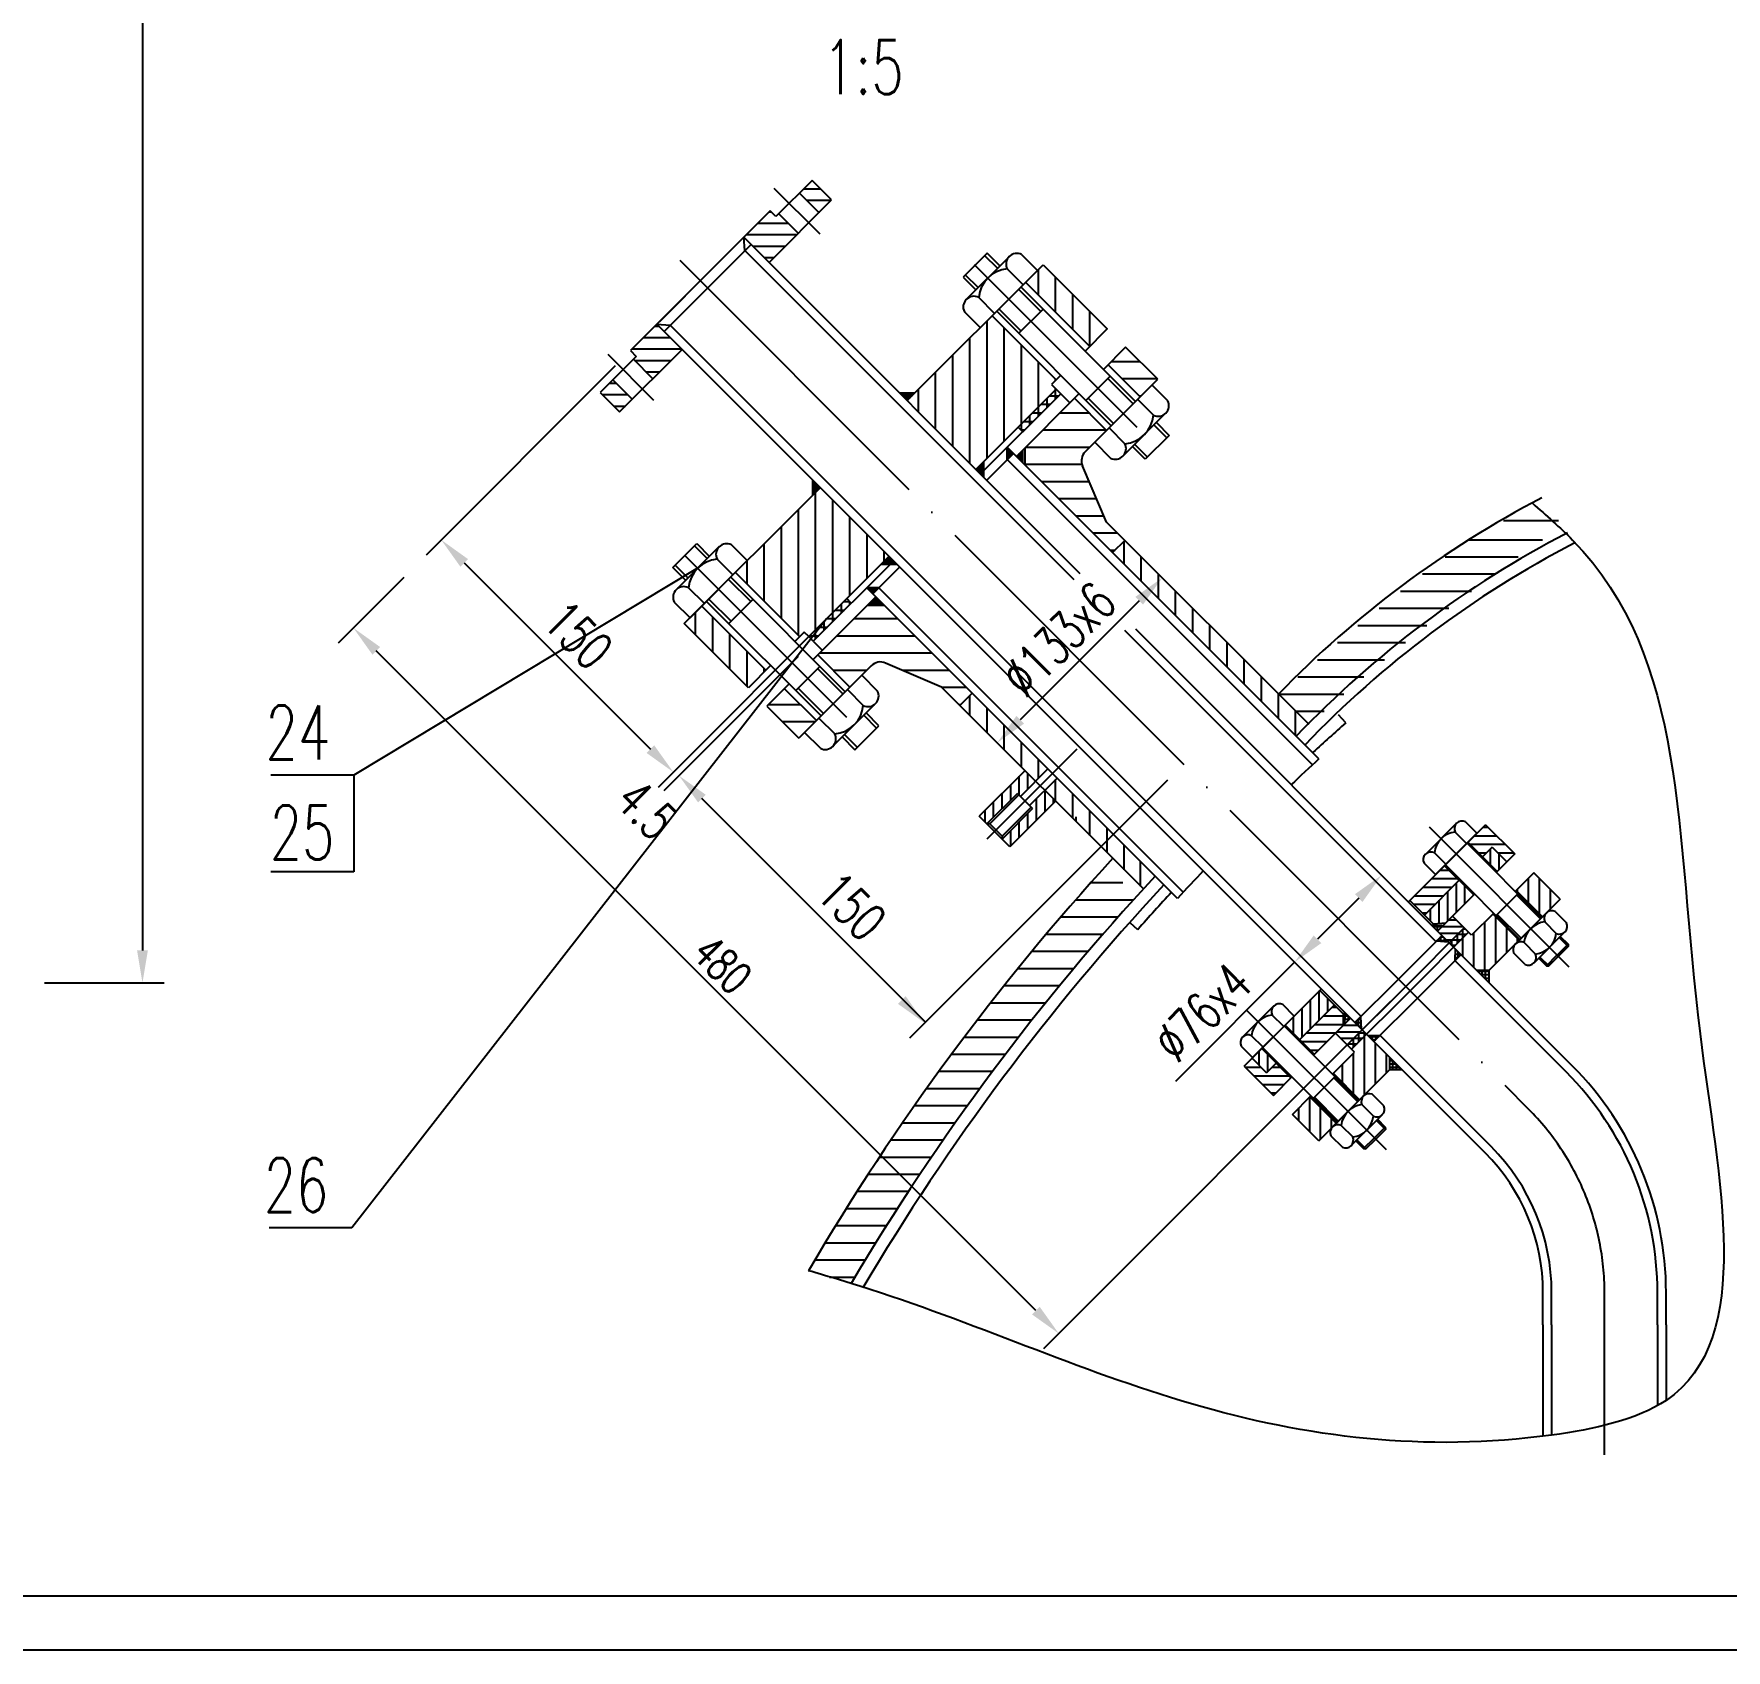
# Model space of a CAD drawing. Extents: x -54047 to 31317, y -2 to 11950.
# Drawn here: x -50239 to -47104, y 70 to 3063 of the extents above; entities that cross this region are included whole.
import ezdxf

# ---------------------------------------------------------------- set-up
doc = ezdxf.new("R2010")
doc.units = 0
doc.header["$LTSCALE"] = 20
doc.linetypes.add('DASHDOT-M', pattern=[36, 30, -3, 0, -3])
doc.layers.get('0').update_dxf_attribs({"linetype": 'CONTINUOUS'})
doc.styles.add('BIAOZHU', font='ROMANS.shx', dxfattribs={"width": 0.7, "bigfont": 'HLFSD.shx'})
doc.styles.add('HZ', font='ROMANS.shx', dxfattribs={"width": 0.7, "height": 60, "bigfont": 'HLFSD.shx'})
doc.styles.add('ROMANS', font='ROMANS', dxfattribs={"width": 0.7, "height": 60})
pattern_1 = [(90, (-75305.7497, -5105.299), (-6.3499841, 1e-15), []), (180, (-75305.7497, -5105.299), (-1e-15, -6.3499841), [])]
pattern_2 = [(90, (-33705.986, -20385.655), (-10.135588, 3e-15), []), (180, (-33705.986, -20385.655), (-3e-15, -10.135588), [])]
pattern_3 = [(0, (-72415.643, -1351.775), (7e-15, 21.166614), [])]

msp = doc.modelspace()

# ---------------------------------------------------------------- hatches: boundary and pattern name
at = {"linetype": 'Continuous'}
h = msp.add_hatch(dxfattribs=at)
h.set_pattern_fill('ANSI31', scale=6.66665, angle=315, style=0)
h.set_pattern_definition(pattern_3)
h.paths.add_polyline_path([(-48876.9, 2639.6), (-48822.8, 2693.7), (-48858.8, 2729.8), (-48864.1, 2724.5), (-48874.6, 2735), (-48923.4, 2686.2)])
h.paths.add_polyline_path([(-48784.6, 2731.9), (-48761.2, 2755.3), (-48797.3, 2791.3), (-48820.6, 2768)])
h = msp.add_hatch(dxfattribs=at)
h.set_pattern_fill('ANSI31', scale=9.999975, angle=45, style=0)
h.set_pattern_definition([(90, (-74889.06, -4115.917), (-31.74992, 5e-15), [])])
h.paths.add_polyline_path([(-48369.2, 2635.4), (-48401.7, 2602.9), (-48282.9, 2484.1), (-48250.4, 2516.6)])
h.paths.add_polyline_path([(-48345.2, 2404.9), (-48353.6, 2413.4), (-48345.2, 2421.9), (-48463.9, 2540.7), (-48620.9, 2383.7), (-48493.6, 2256.4)])
h.paths.add_polyline_path([(-48681.7, 2068.3), (-48654.9, 2095.2), (-48782.1, 2222.5), (-48939.1, 2065.5), (-48820.3, 1946.7), (-48811.8, 1955.2), (-48803.4, 1946.7)])
h.paths.add_polyline_path([(-49001.3, 2003.3), (-49033.9, 1970.8), (-48915.1, 1852), (-48882.6, 1884.5)])
h = msp.add_hatch(dxfattribs=at)
h.set_pattern_fill('ANSI31', scale=6.66665, angle=315, style=0)
h.set_pattern_definition(pattern_3)
h.paths.add_polyline_path([(-49038.1, 2478.4), (-49084.6, 2525), (-49133.4, 2476.2), (-49122.9, 2465.7), (-49128.2, 2460.4), (-49092.2, 2424.3)])
h = msp.add_hatch(dxfattribs=at)
h.set_pattern_fill('ANSI31', scale=9.999975, angle=315, style=0)
h.set_pattern_definition([(0, (-74889.06, -4115.917), (1e-14, 31.74992), [])])
h.paths.add_polyline_path([(-48189.6, 2390.8), (-48157.1, 2423.3), (-48216.5, 2482.7), (-48249, 2450.2)])
h.paths.add_polyline_path([(-48291.2, 2289.1), (-48251.8, 2328.6), (-48311.2, 2388), (-48403.4, 2295.8), (-48403.4, 2265.2), (-48240.5, 2102.3), (-48217.9, 2124.9), (-48251.8, 2158.9), (-48296.3, 2262.7, -0.306678)])
h.paths.add_polyline_path([(-48661.1, 1897.9), (-48557.3, 1853.4), (-48523.3, 1819.4), (-48500.7, 1842.1), (-48663.6, 2004.9), (-48694.2, 2004.9), (-48786.4, 1912.8), (-48727, 1853.4), (-48687.6, 1892.8, -0.306678)])
h.paths.add_polyline_path([(-48848.6, 1850.6), (-48881.1, 1818), (-48825.3, 1762.2), (-48821.7, 1758.6), (-48789.2, 1791.2)])
h = msp.add_hatch(dxfattribs=at)
h.set_pattern_fill('ANSI31', scale=6.66665, angle=315, style=0)
h.set_pattern_definition(pattern_3)
h.paths.add_polyline_path([(-49153.7, 2362.8), (-49130.4, 2386.1), (-49166.4, 2422.2), (-49189.7, 2398.9)])
h = msp.add_hatch(dxfattribs=at)
h.set_pattern_fill('ANSI37', scale=4.999987, angle=315, style=0)
h.set_pattern_definition([(0, (-74889.058, -4115.917), (5e-15, 15.87496), []), (90, (-74889.058, -4115.917), (-15.87496, 5e-15), [])])
h.paths.add_polyline_path([(-48336.7, 2396.4), (-48345.2, 2404.9), (-48415.5, 2334.6), (-48407, 2326.1)])
h.paths.add_polyline_path([(-48724.5, 2008.6), (-48733, 2017.1), (-48803.4, 1946.7), (-48794.9, 1938.2)])
h = msp.add_hatch(dxfattribs=at)
h.set_pattern_fill('ANSI37', scale=0.999997, angle=315, style=0)
h.set_pattern_definition([(0, (-74889.0584, -4115.9172), (1e-15, 3.17499206), []), (90, (-74889.0584, -4115.9172), (-3.17499206, 1e-15), [])])
h.paths.add_polyline_path([(-48479.5, 2270.6), (-48493.6, 2256.4), (-48479.5, 2242.3)])
h.paths.add_polyline_path([(-48606.8, 2397.9), (-48635.1, 2397.9), (-48620.9, 2383.7)])
h.paths.add_polyline_path([(-48796.3, 2208.4), (-48782.1, 2222.5), (-48796.3, 2236.6)])
h.paths.add_polyline_path([(-48640.7, 2081.1), (-48654.9, 2095.2), (-48669, 2081.1)])
h.paths.add_polyline_path([(-48424.4, 2286.1), (-48435.7, 2297.4), (-48435.7, 2274.8)])
h.paths.add_polyline_path([(-48407.4, 2291.8), (-48418.7, 2280.5), (-48407.4, 2269.2)])
h.paths.add_polyline_path([(-48673.3, 2037.2), (-48695.9, 2037.2), (-48684.6, 2025.9)])
h.paths.add_polyline_path([(-48667.6, 2008.9), (-48678.9, 2020.3), (-48690.2, 2008.9)])
h = msp.add_hatch(dxfattribs=at)
h.set_pattern_fill('ANSI31', scale=4.999987, angle=-45, style=0)
h.set_pattern_definition([(270, (-67812.582, -7092.36), (-15.87496, 2e-15), [])])
h.paths.add_polyline_path([(-48346.2, 1642.3), (-48431.1, 1557.5), (-48445.2, 1571.6), (-48388.7, 1628.2), (-48394.3, 1633.8), (-48366, 1662.1)])
h.paths.add_polyline_path([(-48383, 1679.1), (-48411.3, 1650.8), (-48416.9, 1656.5), (-48473.5, 1599.9), (-48487.7, 1614), (-48402.8, 1698.9)])
h = msp.add_hatch(dxfattribs=at)
h.set_pattern_fill('ANSI31', scale=4.999987, angle=315, style=0)
h.set_pattern_definition([(0, (-75305.75, -5105.299), (5e-15, 15.87496), [])])
h.paths.add_polyline_path([(-47690.2, 1458.3), (-47663.1, 1431.2), (-47598.8, 1495.6), (-47625.4, 1522.3), (-47626.3, 1522.3), (-47642.6, 1506)])
h.paths.add_polyline_path([(-47537.5, 1556.9), (-47510.4, 1529.8), (-47495.8, 1544.4), (-47550, 1598.5), (-47582.5, 1566), (-47555.4, 1538.9)])
h.paths.add_polyline_path([(-47910.3, 1129.9), (-47937.4, 1157), (-47955.4, 1139), (-47982.4, 1166.1), (-47997, 1151.6), (-47942.8, 1097.4)])
h.paths.add_polyline_path([(-47894, 1200.3), (-47866.9, 1173.3), (-47812.9, 1227.3), (-47812.9, 1248), (-47829.7, 1264.7)])
h = msp.add_hatch(dxfattribs=at)
h.set_pattern_fill('ANSI31', scale=4.999987, angle=45, style=0)
h.set_pattern_definition([(90, (-75305.75, -5105.299), (-15.87496, 3e-15), [])])
h.paths.add_polyline_path([(-47571.7, 1468.5), (-47598.8, 1495.6), (-47663.1, 1431.2), (-47646.4, 1414.5), (-47623.7, 1416.5)])
h.paths.add_polyline_path([(-47528.4, 1511.9), (-47510.4, 1529.8), (-47537.5, 1556.9), (-47555.4, 1538.9)])
h.paths.add_polyline_path([(-47829.7, 1264.7), (-47856.8, 1291.8), (-47921.1, 1227.4), (-47894, 1200.3)])
h.paths.add_polyline_path([(-47981.2, 1167.4), (-47982.4, 1166.1), (-47955.4, 1139), (-47937.4, 1157), (-47964.5, 1184.1)])
h = msp.add_hatch(dxfattribs=at)
h.set_pattern_fill('ANSI37', scale=1.999995, angle=45, style=0)
h.set_pattern_definition(pattern_1)
h.paths.add_polyline_path([(-47627.7, 1412.5), (-47649.2, 1412), (-47638.7, 1401.5)])
h = msp.add_hatch(dxfattribs=at)
h.set_pattern_fill('ANSI37', scale=1.999995, angle=45, style=0)
h.set_pattern_definition(pattern_1)
h.paths.add_polyline_path([(-47565.7, 1328.5), (-47543.8, 1306.5), (-47543.8, 1328.5)])
h.paths.add_polyline_path([(-47595.4, 1358.2), (-47605.8, 1368.5), (-47606.1, 1347.5)])
h.paths.add_polyline_path([(-47618.5, 1381.2), (-47630.6, 1393.4), (-47641.3, 1382.7)])
h = msp.add_hatch(dxfattribs=at)
h.set_pattern_fill('ANSI37', scale=3.192311, angle=45, style=0)
h.set_pattern_definition(pattern_2)
h.paths.add_polyline_path([(-47616.9, 1380), (-47608.8, 1371.8), (-47581.2, 1399.4), (-47589.3, 1407.6)])
h = msp.add_hatch(dxfattribs=at)
h.set_pattern_fill('ANSI37', scale=1.999995, angle=45, style=0)
h.set_pattern_definition(pattern_1)
h.paths.add_polyline_path([(-47745.9, 1207.6), (-47767, 1207.3), (-47756.6, 1196.9)])
h.paths.add_polyline_path([(-47781.1, 1242.8), (-47791.8, 1232.2), (-47779.7, 1220)])
h.paths.add_polyline_path([(-47799.9, 1240.3), (-47810.3, 1250.6), (-47810.4, 1250.5), (-47810.9, 1229.3)])
h = msp.add_hatch(dxfattribs=at)
h.set_pattern_fill('ANSI37', scale=3.192311, angle=45, style=0)
h.set_pattern_definition(pattern_2)
h.paths.add_polyline_path([(-47806, 1190.9), (-47797.9, 1182.7), (-47770.3, 1210.3), (-47778.4, 1218.5)])
h = msp.add_hatch(dxfattribs=at)
h.set_pattern_fill('ANSI37', scale=1.999995, angle=45, style=0)
h.set_pattern_definition(pattern_1)
h.paths.add_polyline_path([(-47726.9, 1145.3), (-47705, 1145.3), (-47726.9, 1167.3)])

# ---------------------------------------------------------------- linework, layer by layer
at = {"color": 7, "linetype": 'Continuous'}
for p, q in [((-50037.4, 4925.8), (-50037.4, 1365.8)), ((-48453.4, 2628.1), (-48477.6, 2652.3)), ((-48489.2, 2592.4), (-48513.4, 2616.6)), ((-49032.3, 2577.3), (-49080, 2529.6)), ((-48414.7, 2590), (-48373.5, 2548.9)), ((-48451, 2553.6), (-48409.9, 2512.5)), ((-49161.7, 2447.9), (-49512.2, 2097.4)), ((-48202.5, 2377.9), (-48249.4, 2424.8)), ((-48238.9, 2341.5), (-48285.8, 2388.4)), ((-48164.4, 2339.1), (-48140.2, 2314.9)), ((-48200.1, 2303.3), (-48176, 2279.2)), ((-47516.5, 2161.8), (-47414.8, 2161.8)), ((-48990.8, 2090.7), (-49015, 2114.9)), ((-48219.1, 2080.9), (-48219.1, 2123.7)), ((-47582, 2126.2), (-47444.3, 2126.2)), ((-49009.2, 2073.3), (-49646.1, 1690.2)), ((-49441.5, 2083.2), (-49096.6, 1738.3)), ((-49026.6, 2055), (-49050.8, 2079.2)), ((-48187.4, 2049.2), (-48187.4, 2094.4)), ((-47624.8, 2094.4), (-47489.4, 2094.4)), ((-49553.5, 2056.1), (-49675, 1934.6)), ((-48952.1, 2052.6), (-48910.9, 2011.5)), ((-48155.6, 2017.4), (-48155.6, 2062.7)), ((-47666.5, 2062.7), (-47533.3, 2062.7)), ((-48731.9, 2018.1), (-49082.5, 1667.6)), ((-48988.4, 2016.2), (-48947.3, 1975.1)), ((-48191.1, 2013.3), (-48411.7, 1792.7)), ((-48123.9, 1985.7), (-48123.9, 2030.9)), ((-47707.3, 2030.9), (-47576.1, 2030.9)), ((-48770.5, 1979.6), (-49649.4, 852.2)), ((-48092.1, 1953.9), (-48092.1, 1999.2)), ((-47747.1, 1999.2), (-47617.9, 1999.2)), ((-48060.4, 1922.2), (-48060.4, 1967.4)), ((-47786.1, 1967.4), (-47658.6, 1967.4)), ((-48382.8, 698.9), (-49604.3, 1920.4)), ((-48028.6, 1890.4), (-48028.6, 1935.7)), ((-47824.1, 1935.7), (-47698.4, 1935.7)), ((-48823.2, 1910), (-49072, 1661.1)), ((-48739.9, 1840.5), (-48786.8, 1887.4)), ((-47996.9, 1858.7), (-47996.9, 1903.9)), ((-47861.3, 1903.9), (-47737.3, 1903.9)), ((-48776.3, 1804.1), (-48823.2, 1851)), ((-47965.1, 1826.9), (-47965.1, 1872.2)), ((-47897.7, 1872.2), (-47775.3, 1872.2)), ((-48504.9, 1801), (-48504.9, 1837.9)), ((-47933.4, 1795.2), (-47933.4, 1840.4)), ((-47933.4, 1840.4), (-47812.5, 1840.4)), ((-48701.8, 1801.7), (-48677.6, 1777.5)), ((-48473.1, 1769.2), (-48473.1, 1814.5)), ((-47901.6, 1763.4), (-47901.6, 1808.7)), ((-47901.6, 1808.7), (-47848.8, 1808.7)), ((-48737.5, 1765.9), (-48713.4, 1741.8)), ((-48441.4, 1737.5), (-48441.4, 1782.7)), ((-48409.6, 1705.7), (-48409.6, 1751)), ((-48377.9, 1684.2), (-48377.9, 1719.2)), ((-48138.8, 1681), (-48616.7, 1203.1)), ((-48346.1, 1642.2), (-48346.1, 1682)), ((-48587.1, 1232.7), (-49001.3, 1647)), ((-48416.9, 1656.5), (-48473.5, 1599.9)), ((-48314.4, 1610.5), (-48314.4, 1655.7)), ((-48388.7, 1628.2), (-48445.2, 1571.6)), ((-48308.6, 1613.1), (-48308.6, 1604.7)), ((-48282.6, 1578.7), (-48282.6, 1624)), ((-48250.9, 1547), (-48250.9, 1592.2)), ((-48219.1, 1515.2), (-48219.1, 1560.5)), ((-47537.5, 1556.9), (-47555.4, 1538.9)), ((-47537.5, 1556.9), (-47510.4, 1529.8)), ((-48188.9, 1484.9), (-48188.9, 1530.2)), ((-47627.4, 1522.3), (-47625.4, 1522.3)), ((-48280.9, 1491.2), (-48221.5, 1491.2)), ((-47598.8, 1495.6), (-47663.1, 1431.2)), ((-47490.4, 1473.9), (-47490.4, 1479.4)), ((-47470.1, 1453.6), (-47470.1, 1499.7)), ((-47449.8, 1433.3), (-47449.8, 1498.4)), ((-47429.6, 1442.7), (-47429.6, 1478.1)), ((-48308.9, 1459.4), (-48201.9, 1459.4)), ((-47784.8, 1462.7), (-47861.1, 1386.3)), ((-47572.2, 1468), (-47572.2, 1469)), ((-47492.3, 1468.5), (-47448, 1424.2)), ((-48336.4, 1427.7), (-48230.3, 1427.7)), ((-47618.1, 1422.1), (-47603.8, 1422.1)), ((-47551.2, 1328.5), (-47551.2, 1418.6)), ((-47530.9, 1341.3), (-47530.9, 1427.8)), ((-47528.3, 1432.5), (-47484.1, 1388.2)), ((-48363.4, 1395.9), (-48258.1, 1395.9)), ((-47634.7, 1397.8), (-47599.1, 1397.8)), ((-47630.3, 1409.9), (-47591.6, 1409.9)), ((-47622.5, 1385.6), (-47611.3, 1385.6)), ((-47591.7, 1354.8), (-47591.7, 1388.9)), ((-47571.5, 1334.6), (-47571.5, 1398.3)), ((-47510.7, 1361.6), (-47510.7, 1407.5)), ((-47490.4, 1381.9), (-47490.4, 1387.2)), ((-47413.4, 1389.5), (-47396.7, 1372.9)), ((-48389.9, 1364.2), (-48285.4, 1364.2)), ((-47449.4, 1353.5), (-47432.7, 1336.9)), ((-48415.9, 1332.4), (-48312.2, 1332.4)), ((-47903.6, 1343.9), (-48124.4, 1123.1)), ((-50218.6, 1305.8), (-49997.4, 1305.8)), ((-48441.4, 1300.7), (-48338.5, 1300.7)), ((-48466.5, 1268.9), (-48364.4, 1268.9)), ((-47725.9, 1270.9), (-48368.7, 628.2)), ((-47829.7, 1264.7), (-47895.7, 1198.7)), ((-48491.1, 1237.2), (-48389.7, 1237.2)), ((-47812.7, 1227.5), (-47787.4, 1227.5)), ((-48515.2, 1205.4), (-48414.5, 1205.4)), ((-47824.9, 1215.3), (-47781.6, 1215.3)), ((-47818.3, 1203.1), (-47793.7, 1203.1)), ((-47774.2, 1098.1), (-47774.2, 1206.4)), ((-47753.9, 1118.4), (-47753.9, 1194)), ((-48538.9, 1173.7), (-48438.9, 1173.7)), ((-47982.4, 1166.1), (-47955.4, 1139)), ((-47794.5, 1100.8), (-47794.5, 1175.3)), ((-47733.6, 1138.6), (-47733.6, 1173.7)), ((-48562.2, 1141.9), (-48462.9, 1141.9)), ((-47935.7, 1158.7), (-47955.4, 1139)), ((-47830.9, 1129.9), (-47786.6, 1085.6)), ((-47814.7, 1121), (-47814.7, 1155.1)), ((-48585.1, 1110.2), (-48486.3, 1110.2)), ((-48607.5, 1078.4), (-48509.4, 1078.4)), ((-47895.8, 1050.4), (-47895.8, 1074)), ((-47875.5, 1030.2), (-47875.5, 1094.2)), ((-47866.9, 1093.9), (-47822.7, 1049.6)), ((-47855.3, 1017), (-47855.3, 1074.9)), ((-48629.5, 1046.7), (-48532, 1046.7)), ((-47835, 1037.3), (-47835, 1054.6)), ((-47752, 1051), (-47735.3, 1034.3)), ((-48651.2, 1014.9), (-48554.2, 1014.9)), ((-47788, 1014.9), (-47771.3, 998.3)), ((-48672.4, 983.2), (-48576, 983.2)), ((-48693.3, 951.4), (-48597.4, 951.4)), ((-48713.7, 919.7), (-48618.4, 919.7)), ((-48733.8, 887.9), (-48639, 887.9)), ((-48753.5, 856.2), (-48659.3, 856.2)), ((-48772.9, 824.4), (-48679.1, 824.4)), ((-48791.9, 792.7), (-48698.6, 792.7)), ((-48764.8, 760.9), (-48717.7, 760.9)), ((-37247.5, 70.2), (-54047.5, 70.2))]:
    msp.add_line(p, q, dxfattribs=at)
at = {"color": 4, "linetype": 'Continuous'}
for p, q in [((-48797.3, 2791.3), (-48864.1, 2724.5)), ((-48761.2, 2755.3), (-48797.3, 2791.3)), ((-48784.6, 2731.9), (-48820.6, 2768)), ((-48874.6, 2735), (-49133.4, 2476.2)), ((-48876.9, 2639.6), (-48761.2, 2755.3)), ((-48864.1, 2724.5), (-48874.6, 2735)), ((-48822.8, 2693.7), (-48858.8, 2729.8)), ((-48910.2, 2673), (-49071.4, 2511.8)), ((-48300.4, 2063.2), (-48923.4, 2686.2)), ((-48921.5, 2661.7), (-48923.4, 2686.2)), ((-48311.7, 2051.9), (-48921.5, 2661.7)), ((-48620.9, 2383.7), (-48369.2, 2635.4)), ((-48473.1, 2656.8), (-48517.5, 2612.4)), ((-48511.8, 2570.7), (-48431.7, 2650.7)), ((-48449.4, 2633.1), (-48473.1, 2656.8)), ((-48409.1, 2654.1), (-48379.8, 2624.8)), ((-48369.2, 2635.4), (-48250.4, 2516.6)), ((-48517.5, 2612.4), (-48493.8, 2588.7)), ((-48406.3, 2598.3), (-48435.6, 2627.6)), ((-48282.9, 2484.1), (-48401.7, 2602.9)), ((-48459.3, 2545.3), (-48488.6, 2574.6)), ((-48410.4, 2594.2), (-48198.3, 2382.1)), ((-48485.8, 2518.8), (-48515.1, 2548.1)), ((-48345.2, 2421.9), (-48463.9, 2540.7)), ((-48455.2, 2549.4), (-48243.1, 2337.3)), ((-48369.3, 2553.1), (-48414.1, 2508.3)), ((-47778.3, 1218.6), (-49084.6, 2525)), ((-49084.6, 2525), (-49060.1, 2523.1)), ((-47780.5, 1243.5), (-49060.1, 2523.1)), ((-48250.4, 2516.6), (-48291.6, 2475.4)), ((-49153.7, 2362.8), (-49038.1, 2478.4)), ((-49133.4, 2476.2), (-49122.9, 2465.7)), ((-48216.5, 2482.7), (-48257.7, 2441.5)), ((-48157.1, 2423.3), (-48216.5, 2482.7)), ((-49122.9, 2465.7), (-49189.7, 2398.9)), ((-49092.2, 2424.3), (-49128.2, 2460.4)), ((-48189.6, 2390.8), (-48249, 2450.2)), ((-49130.4, 2386.1), (-49166.4, 2422.2)), ((-48336.5, 2430.6), (-48353.6, 2413.4)), ((-48291.2, 2289.1), (-48157.1, 2423.3)), ((-48245.2, 2429), (-48290, 2384.2)), ((-49189.7, 2398.9), (-49153.7, 2362.8)), ((-48635.1, 2397.9), (-48606.8, 2397.9)), ((-48345.2, 2404.9), (-48493.6, 2256.4)), ((-48336.7, 2396.4), (-48479.5, 2253.6)), ((-48345.2, 2404.9), (-48466.8, 2283.3)), ((-48345.2, 2404.9), (-48466.8, 2283.3)), ((-48302.5, 2396.7), (-48418.7, 2280.5)), ((-48353.6, 2413.4), (-48345.2, 2404.9)), ((-48336.7, 2396.4), (-48345.2, 2404.9)), ((-48319.7, 2379.5), (-48336.7, 2396.4)), ((-48251.8, 2328.6), (-48311.2, 2388)), ((-48194.2, 2386.2), (-48164.9, 2356.9)), ((-48138.4, 2383.4), (-48167.7, 2412.7)), ((-48221.8, 2280.7), (-48141.8, 2360.8)), ((-48407, 2326.1), (-48415.5, 2334.6)), ((-48247.2, 2333.2), (-48217.9, 2303.9)), ((-48159.4, 2343.1), (-48135.7, 2319.4)), ((-47858.5, 1720.3), (-48435.7, 2297.4)), ((-48435.7, 2274.8), (-48435.7, 2297.4)), ((-48407.4, 2291.8), (-48407.4, 2269.2)), ((-48403.4, 2295.8), (-48403.4, 2265.2)), ((-48273.7, 2306.7), (-48244.4, 2277.4)), ((-48180.1, 2275), (-48203.8, 2298.8)), ((-48135.7, 2319.4), (-48180.1, 2275)), ((-48479.5, 2270.6), (-48479.5, 2242.3)), ((-48424.4, 2286.1), (-48473.8, 2236.6)), ((-47870.3, 1709.5), (-48435.7, 2274.8)), ((-48251.8, 2158.9), (-48296.3, 2262.7)), ((-48796.3, 2236.6), (-48796.3, 2208.4)), ((-49033.9, 1970.8), (-48782.1, 2222.5)), ((-47876.7, 1783.8), (-48251.8, 2158.9)), ((-49055.2, 2074.7), (-49010.9, 2119)), ((-48969.1, 2113.3), (-49049.2, 2033.3)), ((-49010.9, 2119), (-48987.2, 2095.3)), ((-48917.2, 2087.4), (-48946.5, 2116.7)), ((-48217.9, 2124.9), (-48240.5, 2102.3)), ((-49031.5, 2051), (-49055.2, 2074.7)), ((-49023.2, 1981.4), (-48917.2, 2087.4)), ((-48943.7, 2060.9), (-48973, 2090.2)), ((-48654.9, 2095.2), (-48803.4, 1946.7)), ((-48652, 2081.1), (-48794.9, 1938.2)), ((-48684.6, 2025.9), (-48635.1, 2075.4)), ((-48669, 2081.1), (-48640.7, 2081.1)), ((-48947.8, 2056.8), (-48735.7, 1844.7)), ((-48820.3, 1946.7), (-48939.1, 2065.5)), ((-48681.7, 2068.3), (-48803.4, 1946.7)), ((-48681.7, 2068.3), (-48803.4, 1946.7)), ((-49052.5, 2010.7), (-49023.2, 1981.4)), ((-48996.7, 2007.9), (-49026, 2037.2)), ((-48992.6, 2012), (-48780.5, 1799.9)), ((-48951.5, 1970.9), (-48906.7, 2015.7)), ((-48678.9, 2020.3), (-48795.1, 1904.1)), ((-48724.5, 2008.6), (-48733, 2017.1)), ((-48120.5, 1461.8), (-48695.9, 2037.2)), ((-48673.3, 2037.2), (-48695.9, 2037.2)), ((-48690.2, 2008.9), (-48667.6, 2008.9)), ((-48109.6, 1473.6), (-48673.3, 2037.2)), ((-48882.6, 1884.5), (-49001.3, 2003.3)), ((-48694.2, 2004.9), (-48663.6, 2004.9)), ((-48915.1, 1852), (-49033.9, 1970.8)), ((-48811.8, 1955.2), (-48829, 1938)), ((-48803.4, 1946.7), (-48811.8, 1955.2)), ((-48794.9, 1938.2), (-48803.4, 1946.7)), ((-47641.9, 1382.1), (-48218, 1958.2)), ((-47617, 1379.8), (-48197.7, 1960.5)), ((-48794.9, 1938.2), (-48777.9, 1921.3)), ((-48727, 1853.4), (-48786.4, 1912.8)), ((-48873.9, 1893.2), (-48915.1, 1852)), ((-48827.4, 1846.8), (-48782.6, 1891.6)), ((-48687.6, 1892.8), (-48821.7, 1758.6)), ((-48557.3, 1853.4), (-48661.1, 1897.9)), ((-48839.9, 1859.3), (-48881.1, 1818)), ((-48789.2, 1791.2), (-48848.6, 1850.6)), ((-48811.1, 1769.3), (-48705.1, 1875.3)), ((-48705.1, 1875.3), (-48675.8, 1846)), ((-48183.5, 1479.6), (-48557.3, 1853.4)), ((-48881.1, 1818), (-48825.3, 1762.2)), ((-48881.1, 1818), (-48821.7, 1758.6)), ((-48679.2, 1823.4), (-48759.2, 1743.3)), ((-48731.6, 1848.8), (-48702.3, 1819.5)), ((-48500.7, 1842.1), (-48523.3, 1819.4)), ((-48784.6, 1795.8), (-48755.3, 1766.5)), ((-48673.5, 1781.6), (-48697.2, 1805.4)), ((-47808.9, 1786.9), (-47822.2, 1801.9)), ((-48781.8, 1740), (-48811.1, 1769.3)), ((-48741.5, 1761), (-48717.8, 1737.3)), ((-48717.8, 1737.3), (-48673.5, 1781.6)), ((-48402.8, 1698.9), (-48487.7, 1614)), ((-48360.4, 1701.7), (-48411.3, 1650.8)), ((-49646.1, 1690.2), (-49799.5, 1690.2)), ((-49646.1, 1690.2), (-49646.1, 1511)), ((-48343.4, 1684.8), (-48394.3, 1633.8)), ((-48414.1, 1653.6), (-48467.9, 1599.9)), ((-48391.5, 1631), (-48445.2, 1577.3)), ((-48346.2, 1642.3), (-48431.1, 1557.5)), ((-48416.9, 1656.5), (-48402.8, 1642.3)), ((-48388.7, 1628.2), (-48402.8, 1642.3)), ((-48431.1, 1557.5), (-48487.7, 1614)), ((-48467.9, 1599.9), (-48473.5, 1599.9)), ((-48467.9, 1599.9), (-48456.5, 1588.6)), ((-47550, 1598.5), (-47692.7, 1455.8)), ((-47661.3, 1543.6), (-47603.4, 1601.5)), ((-47587, 1603.9), (-47565.8, 1582.7)), ((-47550, 1598.5), (-47495.8, 1544.4)), ((-48445.2, 1577.3), (-48456.5, 1588.6)), ((-48445.2, 1577.3), (-48445.2, 1571.6)), ((-47565.8, 1582.7), (-47642.6, 1506)), ((-47585, 1563.5), (-47606.2, 1584.7)), ((-47623.4, 1525.2), (-47644.6, 1546.4)), ((-47584.2, 1564.4), (-47446, 1426.2)), ((-47583.1, 1566.6), (-47528.9, 1512.4)), ((-47582.5, 1566), (-47528.4, 1511.9)), ((-47582.5, 1566), (-47528.4, 1511.9)), ((-47495.8, 1544.4), (-47530, 1510.2)), ((-49646.1, 1511), (-49799.5, 1511)), ((-47642.6, 1506), (-47663.8, 1527.2)), ((-47626.4, 1523.2), (-47572.2, 1469.1)), ((-47625.9, 1522.7), (-47571.7, 1468.5)), ((-47625.9, 1522.7), (-47571.7, 1468.5)), ((-47624.3, 1524.4), (-47486.1, 1386.2)), ((-47460.6, 1509.1), (-47494.8, 1475)), ((-47411.9, 1460.4), (-47460.6, 1509.1)), ((-47444.4, 1427.9), (-47493.1, 1476.6)), ((-47444.4, 1427.9), (-47493.1, 1476.6)), ((-47646.4, 1414.5), (-47690.2, 1458.3)), ((-47570, 1470.2), (-47638.7, 1401.5)), ((-47411.9, 1460.4), (-47543.8, 1328.5)), ((-47530.3, 1430.5), (-47488.5, 1472.3)), ((-48194, 1404.1), (-48208.1, 1416.6)), ((-47649.2, 1412), (-47627.7, 1412.5)), ((-47646.4, 1414.5), (-47648.9, 1412)), ((-47623.7, 1416.5), (-47646.4, 1414.5)), ((-47575.8, 1394), (-47611, 1429.2)), ((-47534.8, 1435), (-47575.8, 1394)), ((-47487.7, 1384.5), (-47536.5, 1433.3)), ((-47487.7, 1384.5), (-47536.5, 1433.3)), ((-47495.3, 1377), (-47436.8, 1435.5)), ((-47440.3, 1418.8), (-47418.8, 1397.3)), ((-47421.1, 1438), (-47399.6, 1416.5)), ((-47630.4, 1393.5), (-47711.2, 1312.8)), ((-47589.3, 1407.6), (-47697.7, 1299.2)), ((-47581.2, 1399.4), (-47689.5, 1291.1)), ((-47618.1, 1381.2), (-47641.3, 1382.7)), ((-47389.5, 1152.3), (-47617, 1379.8)), ((-47478.6, 1380.4), (-47457.2, 1359)), ((-47402.1, 1400.8), (-47460.6, 1342.3)), ((-47411.4, 1391.6), (-47397.1, 1377.3)), ((-47595.2, 1358.3), (-47676, 1277.5)), ((-47606.1, 1347.5), (-47605.8, 1368.8)), ((-47476.4, 1339.8), (-47497.8, 1361.2)), ((-47451.4, 1351.5), (-47437.1, 1337.3)), ((-47437.1, 1337.3), (-47417.1, 1357.4)), ((-47432.7, 1336.9), (-47414.7, 1354.9)), ((-47397.1, 1377.3), (-47417.2, 1357.2)), ((-47396.7, 1372.9), (-47414.7, 1354.9)), ((-47397.1, 1377.3), (-47396.7, 1372.9)), ((-47400.8, 1141), (-47606.7, 1346.8)), ((-47543.8, 1328.5), (-47565.4, 1328.5)), ((-47543.8, 1328.5), (-47543.8, 1306.8)), ((-47437.1, 1337.3), (-47432.7, 1336.9)), ((-47997, 1151.6), (-47854.3, 1294.3)), ((-47812.9, 1248), (-47856.8, 1291.8)), ((-47806, 1190.9), (-47697.7, 1299.2)), ((-47797.9, 1182.7), (-47689.5, 1291.1)), ((-47792, 1232), (-47711.2, 1312.8)), ((-47942, 1262.9), (-47999.9, 1205)), ((-47904.4, 1244.1), (-47925.6, 1265.3)), ((-47756.7, 1196.8), (-47676, 1277.5)), ((-47981.2, 1167.4), (-47904.4, 1244.1)), ((-47923.6, 1224.9), (-47944.8, 1246.1)), ((-47922.8, 1225.8), (-47784.6, 1087.6)), ((-47921.7, 1228), (-47867.5, 1173.8)), ((-47921.1, 1227.4), (-47866.9, 1173.3)), ((-47800.1, 1240.1), (-47868.6, 1171.6)), ((-47812.9, 1248), (-47810.4, 1250.5)), ((-47812.9, 1227.3), (-47812.9, 1248)), ((-47810.4, 1250.5), (-47810.9, 1229.3)), ((-47779.7, 1219.7), (-47781.1, 1242.8)), ((-47962, 1186.6), (-47983.2, 1207.8)), ((-47792.5, 1177.3), (-47827.7, 1212.5)), ((-47550.7, 991.1), (-47778.3, 1218.6)), ((-47745.9, 1207.6), (-47767.3, 1207.3)), ((-47539.4, 1002.4), (-47745.3, 1208.3)), ((-48002.3, 1188.6), (-47981.2, 1167.4)), ((-47965, 1184.6), (-47910.8, 1130.5)), ((-47964.5, 1184.1), (-47910.3, 1129.9)), ((-47962.8, 1185.8), (-47824.7, 1047.6)), ((-47833.4, 1136.4), (-47792.5, 1177.3)), ((-47726.9, 1145.3), (-47726.9, 1167.3)), ((-47997, 1151.6), (-47942.8, 1097.4)), ((-47942.8, 1097.4), (-47908.6, 1131.6)), ((-47908.6, 1131.6), (-47942.8, 1097.4)), ((-47828.9, 1131.9), (-47870.7, 1090)), ((-47858.8, 1013.4), (-47726.9, 1145.3)), ((-47783, 1089.3), (-47831.7, 1138)), ((-47726.9, 1145.3), (-47705, 1145.3)), ((-47738.2, 1077.9), (-47759.7, 1099.4)), ((-47907.6, 1062.2), (-47873.4, 1096.4)), ((-47826.3, 1045.9), (-47875.1, 1094.7)), ((-47775.4, 1096.9), (-47833.9, 1038.4)), ((-47778.9, 1080.2), (-47757.4, 1058.7)), ((-47858.8, 1013.4), (-47907.6, 1062.2)), ((-47817.2, 1041.8), (-47795.8, 1020.4)), ((-47799.2, 1003.7), (-47740.7, 1062.2)), ((-47735.7, 1038.7), (-47755.8, 1018.6)), ((-47750, 1053), (-47735.7, 1038.7)), ((-47735.7, 1038.7), (-47735.3, 1034.3)), ((-47836.4, 1022.6), (-47815, 1001.2)), ((-47790, 1012.9), (-47775.7, 998.7)), ((-47775.7, 998.7), (-47755.6, 1018.8)), ((-47771.3, 998.3), (-47753.3, 1016.3)), ((-47735.3, 1034.3), (-47753.3, 1016.3)), ((-47775.7, 998.7), (-47771.3, 998.3)), ((-49649.4, 852.2), (-49802.8, 852.2)), ((-47443.5, 672.8), (-47443.5, 732.3)), ((-47427.5, 672.8), (-47427.5, 732.3)), ((-47231.5, 672.8), (-47231.5, 732.3)), ((-47215.5, 672.8), (-47215.5, 732.3)), ((-47443.5, 672.8), (-47443.5, 466.1)), ((-47427.5, 672.8), (-47427.5, 468.3)), ((-47231.5, 672.8), (-47231.5, 524.8)), ((-47215.5, 672.8), (-47215.5, 532.7)), ((-37347.5, 170.2), (-53547.5, 170.2))]:
    msp.add_line(p, q, dxfattribs=at)
at = {"color": 1, "linetype": 'DASHDOT-M'}
for p, q in [((-48782.5, 2691.6), (-48867.3, 2776.5)), ((-49042, 2643.6), (-47470.1, 1071.7)), ((-48195.2, 2334.2), (-48496.2, 2635.1)), ((-49090, 2384), (-49174.9, 2468.9)), ((-48732.6, 1796.8), (-49033.6, 2097.7)), ((-48306.6, 1738.5), (-48473.3, 1571.9)), ((-47394.8, 1335), (-47653.7, 1593.8)), ((-47733.4, 996.4), (-47992.3, 1255.2)), ((-47329.5, 432), (-47329.5, 732.3))]:
    msp.add_line(p, q, dxfattribs=at)
at = {"color": 4, "linetype": 'Continuous'}
for centre, radius, start, end in [((-48418.1, 2636.5), 19.7, 62.944, 207.056), ((-48430.5, 2569.5), 58.3, 95.0429, 174.9571), ((-48497.6, 2557.1), 19.7, 62.944, 207.056), ((-48156, 2374.4), 19.7, 242.944, 27.056), ((-48223, 2362), 58.3, 275.0429, 354.9571), ((-48274.3, 2272.2), 24, 135, 203.1986), ((-48235.4, 2294.9), 19.7, 242.944, 27.056), ((-46562.8, 509.4), 1910.5, 117.5241, 135.8398), ((-46514.2, 436.1), 1918.5, 117.4366, 136.2682), ((-48955.5, 2099.1), 19.7, 62.944, 207.056), ((-46511.6, 432.9), 1899.9, 117.3911, 136.2799), ((-48967.9, 2032.1), 58.3, 95.0429, 174.9571), ((-49035, 2019.7), 19.7, 62.944, 207.056), ((-48670.6, 1875.8), 24, 66.8014, 135), ((-48760.4, 1824.6), 58.3, 275.0429, 354.9571), ((-48693.4, 1837), 19.7, 242.944, 27.056), ((-44909.5, -1487.1), 4373.3, 131.5275, 132.5914), ((-48772.8, 1757.5), 19.7, 242.944, 27.056), ((-45923.4, -412.2), 2879.6, 132.221, 133.6312), ((-47593.5, 1591.2), 14.3, 62.944, 207.056), ((-47602.5, 1542.7), 42.2, 95.0429, 174.9571), ((-44924.7, -1500.5), 4496, 137.5121, 149.6288), ((-47651.1, 1533.7), 14.3, 62.944, 207.056), ((-44904.6, -1494.1), 4368, 136.4815, 137.4111), ((-44924.7, -1500.5), 4416, 137.1421, 149.3767), ((-44924.7, -1500.5), 4393.3, 137.1499, 149.3246), ((-44910.5, -1484.6), 4373.3, 137.4357, 138.6591), ((-47435, 1375.1), 44, 96.9181, 173.0819), ((-47427, 1424.7), 14.5, 65.6783, 204.3217), ((-47412.9, 1410.5), 14.5, 245.6783, 24.3217), ((-47484.6, 1367.2), 14.5, 65.6783, 204.3217), ((-47462.5, 1402.6), 44, 276.9181, 353.0819), ((-47470.4, 1353), 14.5, 245.6783, 24.3217), ((-47932.1, 1252.6), 14.3, 62.944, 207.056), ((-47941.1, 1204.1), 42.2, 95.0429, 174.9571), ((-47989.7, 1195.1), 14.3, 62.944, 207.056), ((-47809.5, 732.3), 578, 0, 45), ((-47809.5, 732.3), 594, 0, 45), ((-47765.6, 1086.1), 14.5, 65.6783, 204.3217), ((-47773.6, 1036.5), 44, 96.9181, 173.0819), ((-47751.4, 1072), 14.5, 245.6783, 24.3217), ((-47823.2, 1028.6), 14.5, 65.6783, 204.3217), ((-47801.1, 1064), 44, 276.9181, 353.0819), ((-47809, 1014.4), 14.5, 245.6783, 24.3217), ((-47809.5, 732.3), 366, 0, 45), ((-47809.5, 732.3), 382, 0, 45)]:
    msp.add_arc(centre, radius, start, end, dxfattribs=at)
at = {"color": 1, "linetype": 'DASHDOT-M'}
msp.add_arc((-47809.5, 732.3), 480, 0, 45, dxfattribs=at)
at = {"color": 7, "linetype": 'Continuous'}
msp.add_spline([(-47463.1, 2193.6), (-47389, 2125.6), (-47152.6, 1211.5), (-47215.5, 532.7), (-47427.5, 468.3), (-48094.4, 526.1), (-48709, 744.2), (-48803.7, 772.7)], degree=3, dxfattribs=at)
for points in [[(-49434.4, 2090.3), (-49448.6, 2076.2), (-49483.9, 2125.7)], [(-48198.2, 2020.4), (-48184.1, 2006.2), (-48148.7, 2055.7)], [(-49597.2, 1927.5), (-49611.4, 1913.3), (-49646.7, 1962.8)], [(-48418.8, 1799.8), (-48404.7, 1785.6), (-48454.2, 1750.3)], [(-49089.5, 1745.4), (-49103.7, 1731.3), (-49054.2, 1695.9)], [(-48994.2, 1654), (-49008.4, 1639.9), (-49043.7, 1689.4)], [(-47791.8, 1469.8), (-47777.7, 1455.6), (-47742.3, 1505.1)], [(-47868.2, 1393.4), (-47854.1, 1379.3), (-47903.6, 1343.9)], [(-50047.4, 1365.8), (-50027.4, 1365.8), (-50037.4, 1305.8)], [(-48623.8, 1280.8), (-48638, 1266.7), (-48588.5, 1231.3)], [(-48375.7, 706), (-48389.9, 691.8), (-48340.4, 656.5)]]:
    msp.add_solid(points, dxfattribs=at)

# ---------------------------------------------------------------- texts
at = {"color": 7, "linetype": 'Continuous', "style": 'HZ', "width": 0.7}
msp.add_text('1:5', height=100, dxfattribs=at).set_placement((-48777.4, 2951.2))
at = {"color": 4, "linetype": 'Continuous', "style": 'ROMANS', "width": 0.7}
for s, p in [('24', (-49809.6, 1719.3)), ('25', (-49801.7, 1534.1)), ('26', (-49812.9, 881.2))]:
    msp.add_text(s, height=100, dxfattribs=at).set_placement(p)
at = {"color": 7, "linetype": 'Continuous', "attachment_point": 5}
for s, insert, char_height, rotation, style in [('∅133x6', (-48340.3, 1941.9), 70, 45, 'BIAOZHU'), ('\\A1;150', (-49230.2, 1949.7), 70, 315, 'BIAOZHU'), ('4.5', (-49103.9, 1626.9), 70, 315, 'BIAOZHU'), ('150', (-48723.8, 1447.2), 70, 315, 'BIAOZHU'), ('480', (-48963.5, 1339.7), 60, 315, 'HZ'), ('∅76x4', (-48074.1, 1251.2), 70, 45, 'BIAOZHU')]:
    msp.add_mtext(s, dxfattribs=dict(at, insert=insert, char_height=char_height, rotation=rotation, style=style))

doc.saveas('drawing.dxf')
